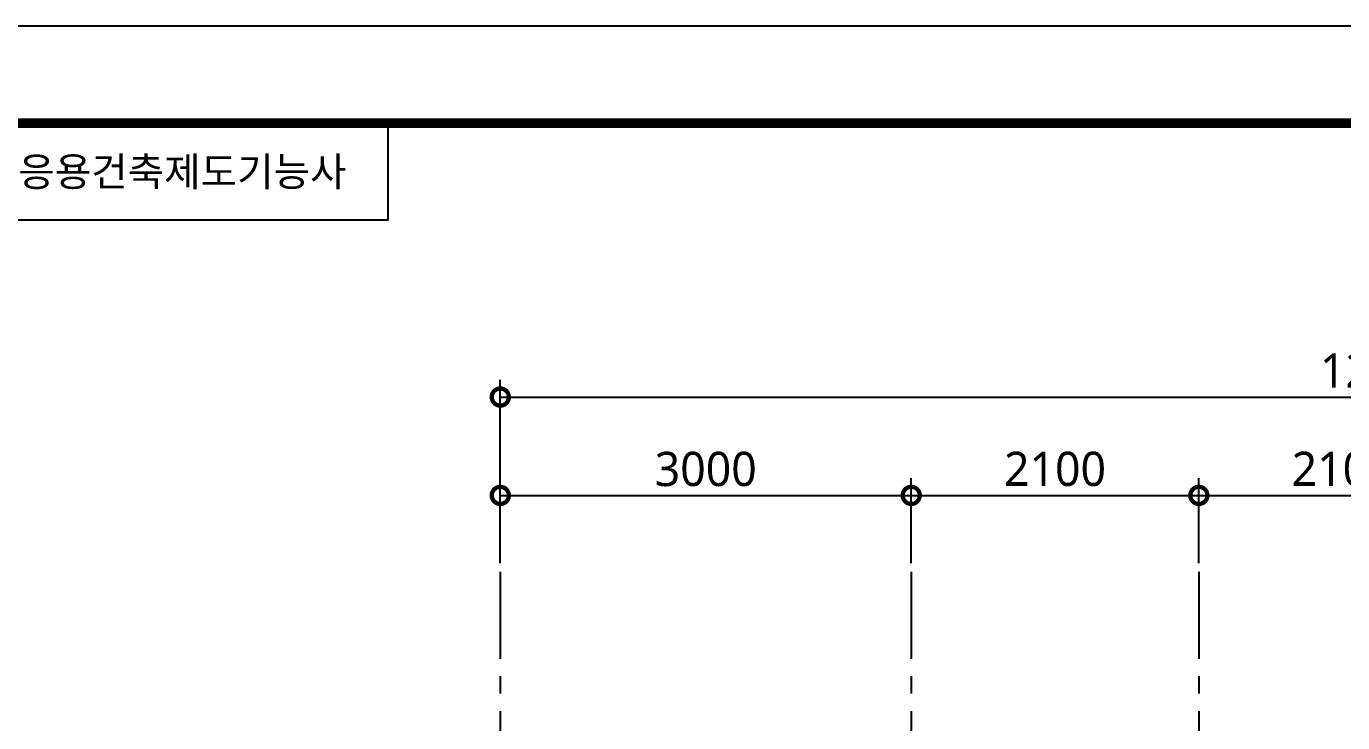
# Model space of a CAD drawing. Header units: millimetres. Extents: x 9763 to 39463, y 11138 to 32140.
# Drawn here: x 14900 to 24510, y 27057 to 32140 of the extents above; entities that cross this region are included whole.
import ezdxf
from ezdxf.enums import TextEntityAlignment as Align

# ---------------------------------------------------------------- set-up
doc = ezdxf.new("R2010")
doc.units = ezdxf.units.MM
doc.header["$LTSCALE"] = 20
doc.linetypes.add('CENTER', pattern=[50.8, 31.75, -6.35, 6.35, -6.35])
doc.layers.add('Layer1', color=1, linetype='CENTER')
doc.layers.add('Layer6', color=7, linetype='Continuous')
doc.styles.get("Standard").update_dxf_attribs({"font": 'malgun.ttf'})
doc.dimstyles.new('평면도', dxfattribs={"dimscale": 100, "dimtxt": 2.5, "dimasz": 2.5, "dimexe": 1.25, "dimexo": 0.625, "dimtad": 1, "dimtxsty": 'Standard', "dimblk": 'DOTSMALL', "dimcen": 2.5, "dimadec": 0, "dimazin": 0, "dimtfac": 1, "dimtix": 1, "dimtmove": 0, "dimatfit": 3, "dimfxl": 1, "dimarcsym": 0})

# ---------------------------------------------------------------- blocks, each defined once
blk = doc.blocks.new('_DotSmall')
at = {"color": 0, "linetype": 'ByBlock', "const_width": 0.5}
blk.add_lwpolyline([(-0.0625, 0, 1), (0.0625, 0, 1)], format="xyb", close=True, dxfattribs=at)
blk = doc.blocks.new('*D25')
at = {"layer": 'Defpoints', "color": 0, "transparency": 16777216}
for p in [(21360.2, 28716.1), (18360.2, 28158.4), (21360.2, 28158.4)]:
    blk.add_point(p, dxfattribs=at)
at = {"layer": 'Layer6', "color": 0, "lineweight": -2, "transparency": 16777216}
for p, q in [((18360.2, 28220.9), (18360.2, 28841.1)), ((21360.2, 28220.9), (21360.2, 28841.1)), ((18360.2, 28716.1), (21360.2, 28716.1))]:
    blk.add_line(p, q, dxfattribs=at)
at = {"layer": 'Layer6', "color": 0, "lineweight": -2, "transparency": 16777216, "xscale": 250, "yscale": 250, "zscale": 250, "rotation": 180}
blk.add_blockref('_DotSmall', (18360.2, 28716.1), dxfattribs=at)
at = {"layer": 'Layer6', "color": 0, "lineweight": -2, "transparency": 16777216, "xscale": 250, "yscale": 250, "zscale": 250}
blk.add_blockref('_DotSmall', (21360.2, 28716.1), dxfattribs=at)
at = {"layer": 'Layer6', "color": 0, "transparency": 16777216, "insert": (19860.2, 28907.7), "char_height": 250, "attachment_point": 5}
blk.add_mtext('3000', dxfattribs=at)
blk = doc.blocks.new('*D26')
at = {"layer": 'Defpoints', "color": 0, "transparency": 16777216}
for p in [(23460.2, 28716.1), (21360.2, 28158.4), (23460.2, 28158.4)]:
    blk.add_point(p, dxfattribs=at)
at = {"layer": 'Layer6', "color": 0, "lineweight": -2, "transparency": 16777216}
for p, q in [((21360.2, 28220.9), (21360.2, 28841.1)), ((23460.2, 28220.9), (23460.2, 28841.1)), ((21360.2, 28716.1), (23460.2, 28716.1))]:
    blk.add_line(p, q, dxfattribs=at)
at = {"layer": 'Layer6', "color": 0, "lineweight": -2, "transparency": 16777216, "xscale": 250, "yscale": 250, "zscale": 250, "rotation": 180}
blk.add_blockref('_DotSmall', (21360.2, 28716.1), dxfattribs=at)
at = {"layer": 'Layer6', "color": 0, "lineweight": -2, "transparency": 16777216, "xscale": 250, "yscale": 250, "zscale": 250}
blk.add_blockref('_DotSmall', (23460.2, 28716.1), dxfattribs=at)
at = {"layer": 'Layer6', "color": 0, "transparency": 16777216, "insert": (22410.2, 28908.4), "char_height": 250, "attachment_point": 5}
blk.add_mtext('2100', dxfattribs=at)
blk = doc.blocks.new('*D27')
at = {"layer": 'Defpoints', "color": 0, "transparency": 16777216}
for p in [(25560.2, 28716.1), (23460.2, 28158.4), (25560.2, 28158.4)]:
    blk.add_point(p, dxfattribs=at)
at = {"layer": 'Layer6', "color": 0, "lineweight": -2, "transparency": 16777216}
for p, q in [((23460.2, 28220.9), (23460.2, 28841.1)), ((25560.2, 28220.9), (25560.2, 28841.1)), ((23460.2, 28716.1), (25560.2, 28716.1))]:
    blk.add_line(p, q, dxfattribs=at)
at = {"layer": 'Layer6', "color": 0, "lineweight": -2, "transparency": 16777216, "xscale": 250, "yscale": 250, "zscale": 250, "rotation": 180}
blk.add_blockref('_DotSmall', (23460.2, 28716.1), dxfattribs=at)
at = {"layer": 'Layer6', "color": 0, "lineweight": -2, "transparency": 16777216, "xscale": 250, "yscale": 250, "zscale": 250}
blk.add_blockref('_DotSmall', (25560.2, 28716.1), dxfattribs=at)
at = {"layer": 'Layer6', "color": 0, "transparency": 16777216, "insert": (24510.2, 28908.4), "char_height": 250, "attachment_point": 5}
blk.add_mtext('2100', dxfattribs=at)
blk = doc.blocks.new('*D30')
at = {"layer": 'Defpoints', "color": 0, "transparency": 16777216}
for p in [(31260.2, 29434), (18360.2, 28158.4), (31260.2, 28158.4)]:
    blk.add_point(p, dxfattribs=at)
at = {"layer": 'Layer6', "color": 0, "lineweight": -2, "transparency": 16777216}
for p, q in [((18360.2, 28220.9), (18360.2, 29559)), ((31260.2, 28220.9), (31260.2, 29559)), ((18360.2, 29434), (31260.2, 29434))]:
    blk.add_line(p, q, dxfattribs=at)
at = {"layer": 'Layer6', "color": 0, "lineweight": -2, "transparency": 16777216, "xscale": 250, "yscale": 250, "zscale": 250, "rotation": 180}
blk.add_blockref('_DotSmall', (18360.2, 29434), dxfattribs=at)
at = {"layer": 'Layer6', "color": 0, "lineweight": -2, "transparency": 16777216, "xscale": 250, "yscale": 250, "zscale": 250}
blk.add_blockref('_DotSmall', (31260.2, 29434), dxfattribs=at)
at = {"layer": 'Layer6', "color": 0, "transparency": 16777216, "insert": (24810.2, 29626.4), "char_height": 250, "attachment_point": 5}
blk.add_mtext('12900', dxfattribs=at)

msp = doc.modelspace()

# ---------------------------------------------------------------- linework, layer by layer
at = {"layer": 'Layer1'}
for p, q in [((18360.207, 28158.417), (18360.207, 17058.417)), ((21360.207, 28158.417), (21360.207, 22758.417)), ((23460.207, 28158.417), (23460.207, 23658.417))]:
    msp.add_line(p, q, dxfattribs=at)
at = {"layer": 'Layer6'}
for p, q in [((17541.225, 31432.9), (10469.797, 31432.9)), ((17541.225, 30725.758), (17541.225, 31432.9)), ((17541.225, 30725.758), (10469.797, 30725.758))]:
    msp.add_line(p, q, dxfattribs=at)
msp.add_lwpolyline([(9762.654, 11137.9), (39462.654, 11137.9), (39462.654, 32140.043), (9762.654, 32140.043)], close=True, dxfattribs=at)
at = {"layer": 'Layer6', "const_width": 70.714}
msp.add_lwpolyline([(10469.797, 11845.043), (38755.511, 11845.043), (38755.511, 31432.9), (10469.797, 31432.9)], close=True, dxfattribs=at)

# ---------------------------------------------------------------- texts
at = {"layer": 'Layer6'}
msp.add_text('전산응용건축제도기능사', height=212.14286, dxfattribs=at).set_placement((15773.368, 31079.329), align=Align.MIDDLE_CENTER)

# ---------------------------------------------------------------- dimensions: what is measured, and where the dimension line sits
for base, p1, p2, picture, middle in [((31260.207, 29434.017), (18360.207, 28158.417), (31260.207, 28158.417), '*D30', (24810.207, 29626.357)), ((21360.207, 28716.064), (18360.207, 28158.417), (21360.207, 28158.417), '*D25', (19860.207, 28907.725)), ((23460.207, 28716.064), (21360.207, 28158.417), (23460.207, 28158.417), '*D26', (22410.207, 28908.405)), ((25560.207, 28716.064), (23460.207, 28158.417), (25560.207, 28158.417), '*D27', (24510.207, 28908.405))]:
    dim = msp.add_linear_dim(base=base, p1=p1, p2=p2, dimstyle='평면도', dxfattribs=at)
    dim.commit()
    dim.dimension.update_dxf_attribs({"geometry": picture, "text_midpoint": middle})

doc.saveas('drawing.dxf')
